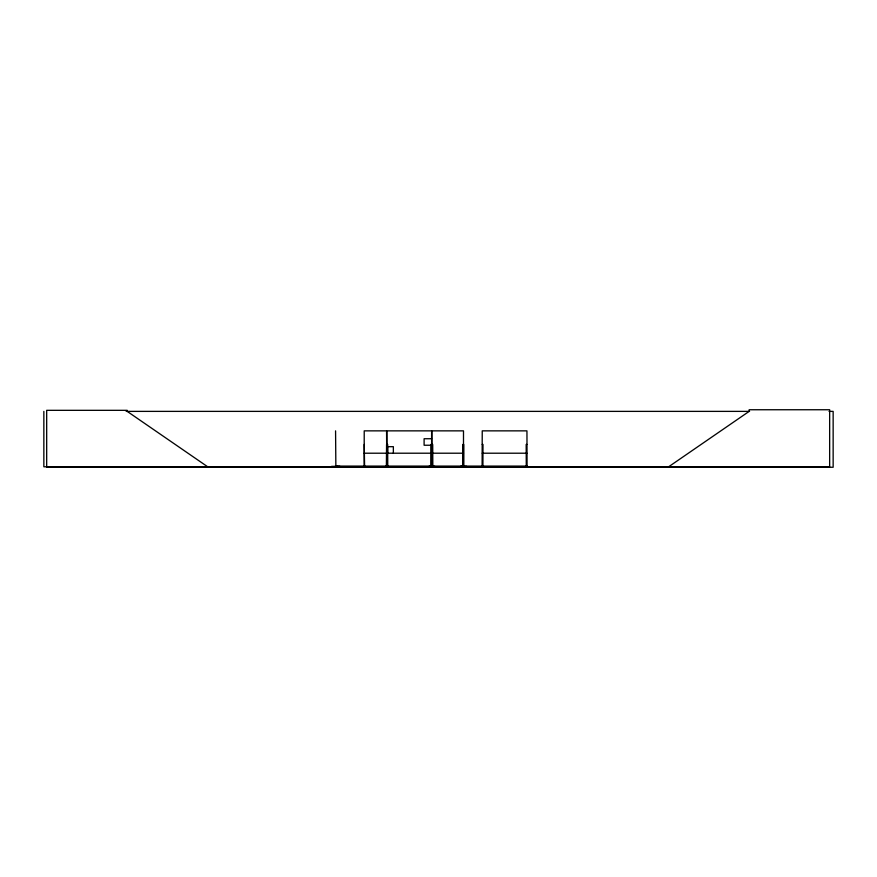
<?xml version="1.0" encoding="UTF-8"?>
<svg xmlns="http://www.w3.org/2000/svg" width="877" height="877" viewBox="0 0 877 877"><rect width="100%" height="100%" fill="white"/><g stroke="black" fill="none" stroke-linecap="round" stroke-linejoin="round"><path stroke-width="1.32" d="M331.528 466.367L339.903 466.334M428.93 466.717L434.817 466.717M434.828 466.356L428.941 466.356L435.77 466.783M386.384 466.772L386.571 444.442M431.67 466.783L431.605 430.859L386.91 430.859L386.856 466.772L386.527 465.972M482.12 466.356L482.24 430.859L526.945 430.859L527.066 466.367M668.647 466.783L749.155 411.379L749.155 409.745L829.653 409.745L829.653 466.783L43.85 466.783L43.85 411.379M126.156 411.379L749.572 411.379M829.039 411.379L833.15 411.379L833.15 467.255L46.678 467.255L46.678 410.326L127.187 410.326L127.187 411.379L207.685 466.783M431.561 438.73L424.106 438.73L424.106 445.242L431.561 445.242M364.218 444.442L364.602 466.783L364.646 465.972M386.91 444.442L387.667 444.442L387.755 466.783M431.616 444.442L430.848 444.442L430.76 466.783M431.89 444.442L432.624 444.442L432.69 466.783M482.24 444.442L482.997 444.442L482.909 466.783M526.945 444.442L526.189 444.442L526.277 466.783M364.218 453.212L386.571 453.212M386.91 453.212L431.605 453.212M431.89 453.212L463.495 453.212M482.24 453.212L526.945 453.212M335.387 466.093L527.285 466.093L527.285 466.783M466.652 466.717L460.71 466.323L466.685 466.728M466.641 466.367L460.798 466.728M386.79 466.674L386.571 430.859L364.218 430.859L364.185 466.783L364.262 465.972M432.175 466.739L432.087 444.442M431.802 466.717L431.824 465.972M526.858 465.972L526.858 466.783M526.101 465.972L526.101 466.783M525.663 466.093L525.663 466.783M483.589 466.093L483.589 466.783M483.084 465.972L483.084 466.783M482.328 465.972L482.438 466.783M463.834 466.093L463.834 466.783M463.67 466.783L463.703 444.442L462.957 444.442L463.1 466.783L463.155 444.442M463.495 466.783L463.495 430.859L431.89 430.859L431.89 466.783M463.396 465.972L463.286 466.783M462.892 465.972L462.892 466.783M462.683 466.093L462.683 466.783M441.208 466.783L437.766 466.783M432.427 444.442L432.482 466.783M432.328 465.972L432.284 466.783M430.947 465.972L430.947 466.783M393.356 453.201L393.356 446.678L387.535 446.678L387.535 453.201M387.579 465.972L387.579 466.783M386.998 465.972L386.998 466.783M386.154 465.972L386.154 466.783M337.02 466.093L336.976 466.783M336.253 466.093L336.253 466.783M335.957 465.972L335.946 466.783M335.858 466.783L335.573 430.859"/></g></svg>
